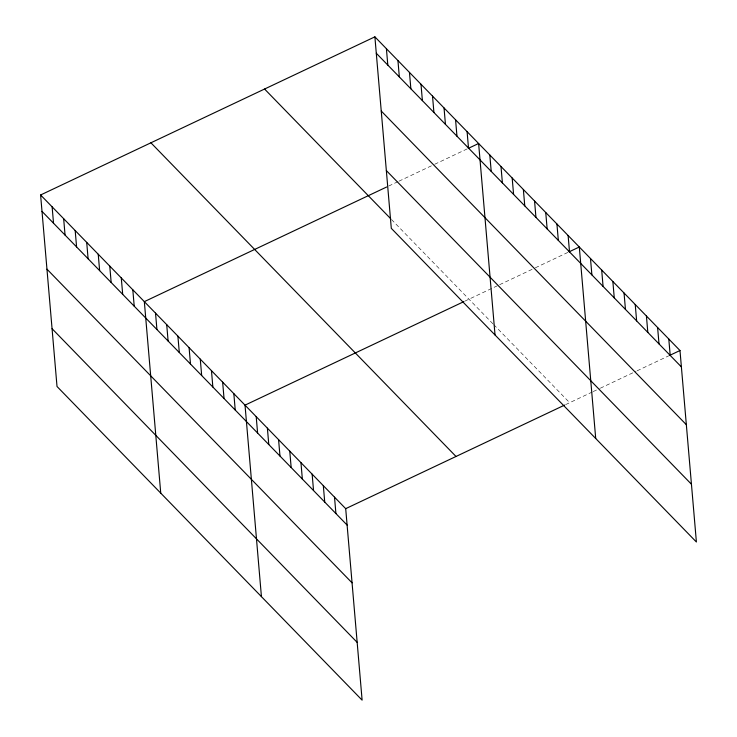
<?xml version="1.0" encoding="UTF-8"?>
<svg xmlns="http://www.w3.org/2000/svg" width="737" height="737" viewBox="0 0 737 737"><rect width="100%" height="100%" fill="white"/><g stroke="black" fill="none" stroke-linecap="round" stroke-linejoin="round"><path stroke-width="0.55" stroke-dasharray="3.69 2.76" d="M388.731 186.019L397.925 181.671M398.947 181.191L433.678 164.756M434.701 164.277L467.378 148.81M464.927 301.111L498.608 285.182M499.631 284.694L534.353 268.268M535.375 267.789L568.061 252.321M565.611 404.622L592.143 392.075M593.156 391.596L599.292 388.694M600.314 388.206L636.059 371.301M637.081 370.812L668.745 355.833M391.476 219.506L492.961 323.838M493.753 324.658L569.664 402.706"/><path stroke-width="1.11" d="M40.599 194.983L345.699 508.659L362.116 700.15L57.016 386.483L40.599 194.983L374.884 36.85L679.984 350.517L696.401 542.017L391.301 228.341L374.884 36.85M386.685 186.986L144.332 301.636L160.749 493.127M468.4 148.33L478.617 143.494L495.034 334.994M463.914 301.599L245.016 405.147L261.432 596.638M569.084 251.842L579.3 247.006L595.717 438.506M345.699 508.659L564.597 405.101M669.767 355.354L679.984 350.517M376.294 53.248L681.384 366.915M381.241 111.029L686.34 424.696M386.345 170.56L691.444 484.227M264.574 89.039L390.674 218.686M150.919 142.803L456.01 456.47M42.009 211.381L347.099 525.057M46.965 269.162L352.056 582.838M52.069 328.702L357.159 642.369M668.791 339.02L670.2 355.418M657.607 327.514L659.016 343.912M646.423 316.016L647.823 332.415M635.23 304.519L636.639 320.908M624.046 293.013L625.455 309.411M612.862 281.516L614.262 297.914M601.678 270.009L603.078 286.407M590.484 258.512L591.894 274.91M568.116 235.508L569.517 251.907M556.923 224.011L558.333 240.4M545.739 212.505L547.149 228.903M534.555 201.008L535.956 217.397M523.362 189.501L524.772 205.899M512.178 178.004L513.588 194.402M500.994 166.498L502.394 182.896M489.801 155L491.211 171.399M467.092 131.647L468.502 148.045M455.567 119.799L456.968 136.198M444.043 107.952L445.443 124.341M432.518 96.096L433.918 112.494M420.993 84.248L422.393 100.647M409.459 72.401L410.868 88.799M397.934 60.554L399.343 76.943M386.409 48.697L387.819 65.096M334.515 497.153L335.915 513.551M323.322 485.655L324.731 502.054M312.138 474.149L313.547 490.547M300.954 462.652L302.354 479.05M289.761 451.155L291.17 467.544M278.577 439.648L279.986 456.046M267.393 428.151L268.793 444.549M256.2 416.645L257.609 433.043M233.832 393.641L235.232 410.039M222.638 382.144L224.048 398.542M211.455 370.637L212.864 387.036M200.271 359.14L201.671 375.538M189.087 347.643L190.487 364.032M177.893 336.136L179.303 352.535M166.709 324.639L168.11 341.038M155.525 313.133L156.926 329.531M132.807 289.788L134.217 306.177M121.283 277.932L122.692 294.33M109.758 266.085L111.167 282.483M98.233 254.237L99.633 270.636M86.708 242.39L88.108 258.779M75.183 230.534L76.584 246.932M63.658 218.686L65.059 235.085M52.124 206.839L53.534 223.237"/></g></svg>
